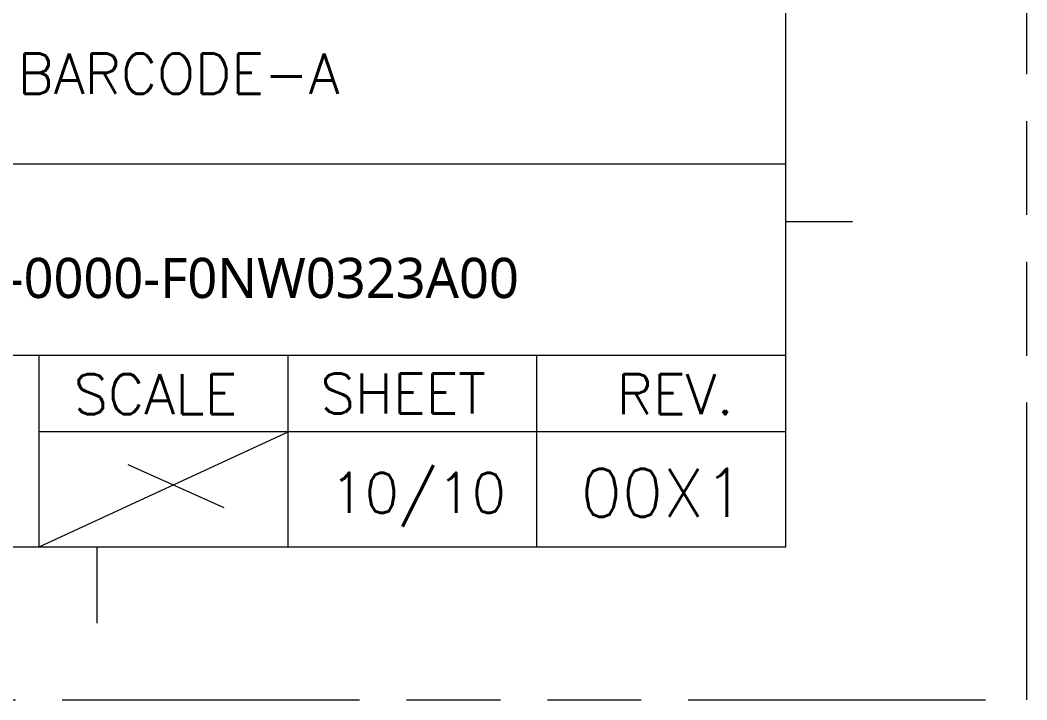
# Model space of a CAD drawing. Extents: x -142062 to -141811, y -6359 to -6182.
# Drawn here: x -141843.25 to -141811.08, y -6359.04 to -6337.32 of the extents above; entities that cross this region are included whole.
import ezdxf
from ezdxf.enums import TextEntityAlignment as Align

# ---------------------------------------------------------------- set-up
doc = ezdxf.new("R2010")
doc.units = 0
doc.linetypes.add('PHANTOM', pattern=[29.5, 9.5, -1.5, 3, -1.5, 3, -1.5, 9.5])
doc.layers.get('0').update_dxf_attribs({"lineweight": 9})
doc.layers.add('0PAPERF', color=2, linetype='PHANTOM', lineweight=9, plot=False)
doc.styles.add('SIMPLEX', font='simplex.shx')

msp = doc.modelspace()

# ---------------------------------------------------------------- linework, layer by layer
for p, q in [((-141818.791, -6354.151), (-141818.791, -6190.851)), ((-141818.791, -6341.919), (-141887.291, -6341.919)), ((-141818.791, -6343.754), (-141816.651, -6343.754)), ((-141818.791, -6348.035), (-141857.323, -6348.035)), ((-141842.644, -6354.151), (-141842.644, -6348.035)), ((-141834.693, -6354.151), (-141834.693, -6348.035)), ((-141826.742, -6354.151), (-141826.742, -6348.035)), ((-141818.791, -6350.481), (-141842.644, -6350.481)), ((-142054.872, -6354.151), (-141818.791, -6354.151)), ((-141840.809, -6354.151), (-141840.809, -6356.597))]:
    msp.add_line(p, q)
at = {"linetype": 'Continuous'}
for p, q in [((-141842.644, -6354.151), (-141834.693, -6350.481)), ((-141839.81, -6351.522), (-141836.741, -6352.891))]:
    msp.add_line(p, q, dxfattribs=at)
at = {"layer": '0PAPERF'}
for p, q in [((-141811.083, -6359.044), (-141811.083, -6181.674)), ((-142061.907, -6359.044), (-141811.083, -6359.044))]:
    msp.add_line(p, q, dxfattribs=at)

# ---------------------------------------------------------------- texts
at = {"style": 'SIMPLEX'}
for s, p in [('SCALE ', (-141841.547, -6349.913)), ('SHEET', (-141833.658, -6349.892)), ('REV.', (-141824.193, -6349.913)), ('10/10', (-141833.344, -6353.069))]:
    msp.add_text(s, height=1.2844, dxfattribs=at).set_placement(p)
at = {"lineweight": 5, "style": 'SIMPLEX'}
msp.add_text('00X1', height=1.5347, dxfattribs=at).set_placement((-141822.71, -6352.425), align=Align.MIDDLE)
at = {"width": 26.63987, "attachment_point": 1, "style": 'SIMPLEX'}
for s, insert, char_height in [('BARCODE-A', (-141843.336, -6338.388), 1.2844), ('{\\fMicrosoft JhengHei|b0|i0|c136|p0;A12-0000-F0NW0323A00}', (-141846.666, -6344.915), 1.28438)]:
    msp.add_mtext(s, dxfattribs=dict(at, insert=insert, char_height=char_height))

doc.saveas('drawing.dxf')
